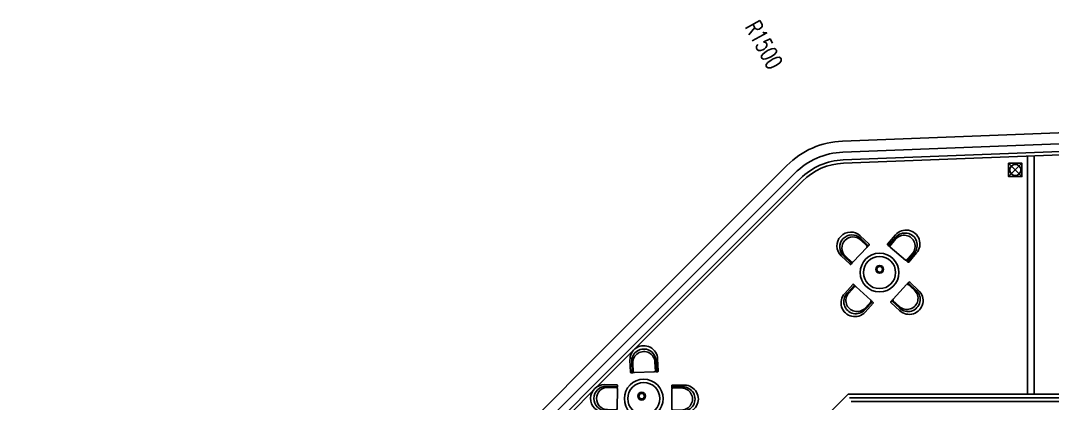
# Model space of a CAD drawing. Header units: millimetres. Extents: x 2680932 to 6187768, y 127588 to 383208.
# Drawn here: x 2897686 to 2916319, y 204443 to 211353 of the extents above; entities that cross this region are included whole.
import ezdxf

# ---------------------------------------------------------------- set-up
doc = ezdxf.new("R2010")
doc.units = ezdxf.units.MM
doc.header["$LTSCALE"] = 20
for name, color, linetype in [('3', 3, 'Continuous'), ('CURTWALL', 4, 'Continuous'), ('PUB_DIM', 3, 'Continuous'), ('家具内线', 36, 'Continuous'), ('家具外线', 255, 'Continuous'), ('屋面排水', 210, 'Continuous'), ('装饰一', 201, 'Continuous'), ('阳台栏杆', 149, 'Continuous')]:
    doc.layers.add(name, color=color, linetype=linetype)
doc.styles.add('_TCH_DIM', font='SIMPLEX', dxfattribs={"bigfont": 'GBCBIG'})

# ---------------------------------------------------------------- blocks, each defined once
blk = doc.blocks.new('sfdhfgj')
at = {"layer": '屋面排水'}
for p, q in [((-60, 60), (60, -60)), ((-60, -60), (60, 60))]:
    blk.add_line(p, q, dxfattribs=at)
blk.add_lwpolyline([(-60, 60), (60, 60), (60, -60), (-60, -60)], close=True, dxfattribs=at)
blk.add_circle((0, 0), 50, dxfattribs=at)
blk = doc.blocks.new('MK-JJ-0302')
at = {"layer": '家具内线'}
for p, q in [((-90464.93535065601, 110124.8806138045, -342.8561261176871), (-90571.25121700575, 109999.9562676463, -342.8561261176871)), ((-91096.95699838313, 110108.7121836545, -342.8561261176871), (-90977.90047006725, 109995.8640610908, -342.8561261176871)), ((-91372.1290321792, 109818.4013987768, -342.8561261176871), (-91253.07250386335, 109705.5532762131, -342.8561261176871)), ((-90160.31631382924, 109865.6370171574, -342.8561261176871), (-90266.63218017899, 109740.7126709991, -342.8561261176871)), ((-91310.36777130695, 109151.4342479738, -342.8561261176871), (-91199.008887141, 109271.8848794293, -342.8561261176871)), ((-90124.72643518398, 109200.770761122, -342.8561261176871), (-90245.17706663947, 109312.1296452882, -342.8561261176871)), ((-90396.26706821515, 108907.0605559654, -342.8561261176871), (-90516.71769967067, 109018.4194401316, -342.8561261176871)), ((-91016.65756615016, 108879.8936149427, -342.8561261176871), (-90905.29868198416, 109000.3442463984, -342.8561261176871))]:
    blk.add_line(p, q, dxfattribs=at)
for centre, radius in [((-90755.51552892708, 109520.2261832726, -342.8561261176871), 290), ((-90753.54132050133, 109578.5730610008, -342.8561261176871), 70), ((-90753.54132050133, 109578.5730610008, -342.8561261176871), 50)]:
    blk.add_circle(centre, radius, dxfattribs=at)
for centre, start, end in [((-91234.54301528118, 109963.5567912156, -342.8561261176871), 46.53352035472111, 226.5335203547211), ((-90312.6258322424, 109995.2588154808, -342.8561261176871), 319.6008207877584, 139.6008207877584), ((-90260.49675169957, 109053.9156585438, -342.8561261176871), 227.2460332943735, 47.24603329437353), ((-91163.51266872881, 109015.6639314582, -342.8561261176871), 137.2460332943735, 317.2460332943736)]:
    blk.add_arc(centre, 200, start, end, dxfattribs=at)
at = {"layer": '家具外线'}
for p, q in [((-90943.50396584252, 110032.1529092006, -342.8561261176871), (-91103.38288107277, 110183.6946656794, -342.8561261176871)), ((-91102.03949119426, 110141.0863163881, -342.8561261176871), (-90964.14186837708, 110010.3796003349, -342.8561261176871)), ((-90466.55889196364, 110200.1204217029, -342.8561261176871), (-90609.32859660916, 110032.3617172271, -342.8561261176871)), ((-90463.34146043983, 110157.6124899713, -342.8561261176871), (-90586.4821688472, 110012.9184474786, -342.8561261176871)), ((-91232.05636652977, 109713.1892677613, -342.8561261176871), (-90984.40130213504, 109974.4692210022, -342.8561261176871)), ((-90963.76339960002, 109996.2425298679, -342.8561261176871), (-90943.12549706543, 110018.0158387338, -342.8561261176871)), ((-90608.19421060472, 110018.2651513903, -342.8561261176871), (-90585.34778284279, 109998.8218816416, -342.8561261176871)), ((-90562.50161409748, 109979.3788323274, -342.8561261176871), (-90288.34422193652, 109746.0593749107, -342.8561261176871)), ((-91447.34792331836, 109820.8061845822, -342.8561261176871), (-91287.46900808807, 109669.2644281033, -342.8561261176871)), ((-91404.72872837023, 109821.7444530225, -342.8561261176871), (-91266.83110555305, 109691.0377369693, -342.8561261176871)), ((-90128.26051993012, 109872.4445336594, -342.8561261176871), (-90251.40122833752, 109727.7504911667, -342.8561261176871)), ((-90228.55480057557, 109708.307221418, -342.8561261176871), (-90085.78509593008, 109876.0659258938, -342.8561261176871)), ((-91273.33193762133, 109669.6428968804, -342.8561261176871), (-91252.69403508627, 109691.4162057461, -342.8561261176871)), ((-90265.49779417408, 109726.6161051621, -342.8561261176871), (-90242.65136641217, 109707.1728354136, -342.8561261176871)), ((-91385.26454724648, 109144.0764267724, -342.8561261176871), (-91235.72266278553, 109305.8274585583, -342.8561261176871)), ((-91342.67619808853, 109145.9495636315, -342.8561261176871), (-91206.90588157297, 109292.8046662097, -342.8561261176871)), ((-91221.59139183069, 109306.3816978614, -342.8561261176871), (-91199.56312644383, 109286.016150384, -342.8561261176871)), ((-91177.53511079817, 109265.6508337972, -342.8561261176871), (-90913.19567641613, 109021.2640331788, -342.8561261176871)), ((-90510.48365403847, 109039.893216474, -342.8561261176871), (-90266.09685342012, 109304.232650856, -342.8561261176871)), ((-90245.73130594283, 109326.2609162428, -342.8561261176871), (-90225.36575846556, 109348.2891816296, -342.8561261176871)), ((-90092.08768753892, 109197.8333548563, -342.8561261176871), (-90231.600034988, 109326.8151555459, -342.8561261176871)), ((-90211.23448751072, 109348.8434209327, -342.8561261176871), (-90049.48345572499, 109199.3015364718, -342.8561261176871)), ((-90551.21451810279, 108995.8369354417, -342.8561261176871), (-90530.84897062552, 109017.8652008285, -342.8561261176871)), ((-90390.78238387263, 108874.752129184, -342.8561261176871), (-90530.29473132217, 109003.7339298737, -342.8561261176871)), ((-91019.59497241626, 108847.2548672976, -342.8561261176871), (-90890.61317172645, 108986.7672147469, -342.8561261176871)), ((-90868.58490633962, 108966.4016672696, -342.8561261176871), (-91018.12679080057, 108804.6506354836, -342.8561261176871)), ((-90891.1674110293, 109000.8984857015, -342.8561261176871), (-90869.13914564297, 108980.5329382242, -342.8561261176871)), ((-90388.90924701373, 108832.1637800259, -342.8561261176871), (-90550.66027879943, 108981.7056644871, -342.8561261176871))]:
    blk.add_line(p, q, dxfattribs=at)
blk.add_circle((-90755.51552892708, 109520.2261832726, -342.8561261176871), 350, dxfattribs=at)
for centre, radius, start, end in [((-91275.36540219557, 110002.2504251308, -342.8561261176871), 249.9999999999884, 46.53352035472111, 226.5335203547211), ((-91253.38410978203, 109981.4153847051, -342.8561261176871), 220, 46.53352035472111, 226.5335203547211), ((-90276.17199394664, 110038.0931737984, -342.8561261176871), 249.9999999999936, 319.6008207877584, 139.6008207877584), ((-90295.80099018474, 110015.0285118155, -342.8561261176871), 220, 319.6008207877584, 139.6008207877584), ((-90998.91684137887, 109988.2278226919, -342.8561261176871), 19.99999999999906, 316.5335203547211, 46.53352035472111), ((-90971.02116922193, 110003.1218307127, -342.8561261176871), 10.00000000000301, 226.5335203547211, 316.5335203547211), ((-90957.26256753222, 110017.6373699568, -342.8561261176871), 10, 226.5335203547211, 316.5335203547211), ((-90950.38326668736, 110024.8951395787, -342.8561261176871), 9.999999999997726, 316.5335203547211, 46.53352035472111), ((-90601.71312068863, 110025.8806273108, -342.8561261176871), 9.999999999994177, 139.6008207877584, 229.6008207883461), ((-90594.0976447677, 110019.3995373947, -342.8561261176871), 10, 229.6008207874883, 319.6008207877584), ((-90578.86669292623, 110006.4373575623, -342.8561261176871), 10.00000000001428, 229.6008207874883, 319.6008207877584), ((-90549.53917524821, 109994.6095637346, -342.8561261176871), 19.999999999986, 139.6008207877584, 229.6008207883461), ((-90275.38204210387, 109761.290326752, -342.8561261176871), 19.99999999997975, 229.6008207883461, 319.6008207877584), ((-91280.58970724324, 109676.5221977252, -342.8561261176871), 10.00000000000301, 226.5335203547211, 316.5335203547211), ((-91273.71040639789, 109683.7799673471, -342.8561261176871), 10, 316.5335203547211, 46.53352035472111), ((-91246.57167179555, 109726.9481163018, -342.8561261176871), 20.00000000000602, 226.5335203547211, 316.5335203547211), ((-91259.95180470821, 109698.2955065912, -342.8561261176871), 10.00000000000884, 316.5335203547211, 46.53352035472111), ((-90259.01670425801, 109734.2315810828, -342.8561261176871), 10.00000000001398, 139.6008207877584, 229.6008207874883), ((-90243.78575241656, 109721.2694012504, -342.8561261176871), 10, 139.6008207877584, 229.6008207874883), ((-90236.17027649605, 109714.7883113343, -342.8561261176871), 10.00000000001428, 229.6008207874883, 319.6008207877584), ((-91228.37990765645, 109299.0389427324, -342.8561261176871), 10.00000000000865, 47.24603329437353, 137.2460332943735), ((-91191.79275581983, 109250.0364596471, -342.8561261176871), 20.00000000000248, 47.61033525931872, 137.6103352595997), ((-91206.35164226961, 109278.6733952551, -342.8561261176871), 10.00000000000577, 317.2460332943736, 47.24603329437353), ((-90241.43503570555, 109036.2927420202, -342.8561261176871), 220, 227.2460332943735, 47.24603329437353), ((-90219.19635136936, 109015.7326582488, -342.8561261176871), 250.0000000000012, 227.2460332943735, 47.24603329437353), ((-90250.24152770077, 109289.291292096, -342.8561261176871), 19.9999999999998, 46.67748150130657, 136.6774815007173), ((-90238.38855081378, 109319.4724004171, -342.8561261176871), 9.999999999986015, 137.2460332943735, 227.2460332943735), ((-90218.02300333648, 109341.5006658039, -342.8561261176871), 10.00000000000865, 47.24603329437353, 137.2460332943735), ((-91201.6956690233, 108974.363531128, -342.8561261176871), 249.9999999999932, 137.2460332943735, 317.2460332943736), ((-91181.13558525217, 108996.6022154644, -342.8561261176871), 220, 137.2460332943735, 317.2460332943736), ((-90926.77270806764, 109006.578522921, -342.8561261176871), 20.00000000000248, 317.2460332943736, 47.24603329437353), ((-90897.95592685507, 108993.5557305726, -342.8561261176871), 10.00000000000124, 47.24603329437353, 137.2460332943735), ((-90537.08324714792, 108996.3911747448, -342.8561261176871), 10, 47.24603329437353, 137.2460332943735), ((-90523.50621549643, 109011.0766850025, -342.8561261176871), 10.00000000000865, 47.24603329437353, 137.2460332943735), ((-90495.79791289008, 109026.3164345636, -342.8561261176871), 19.9999999999998, 137.2460332943735, 227.2460332943735), ((-90883.27041659734, 108979.9786989211, -342.8561261176871), 9.999999999999998, 47.24603329437353, 137.2460332943735), ((-90875.92766146873, 108973.1901830954, -342.8561261176871), 10.00000000000577, 317.2460332943736, 47.24603329437353), ((-90543.87176297368, 108989.0484196159, -342.8561261176871), 10.00000000000577, 137.2460332943735, 227.2460332943735)]:
    blk.add_arc(centre, radius, start, end, dxfattribs=at)

msp = doc.modelspace()

# ---------------------------------------------------------------- linework, layer by layer
at = {"layer": '3'}
for p, q in [((2915868.563662233, 204609.9031264159), (2915868.563662233, 208905.761223907)), ((2915988.563662233, 204609.9031264159), (2915988.563662233, 208905.761223907)), ((2912628.361637114, 204609.9031264115), (2908356.855723793, 200338.3972131015))]:
    msp.add_line(p, q, dxfattribs=at)
at = {"layer": 'CURTWALL'}
for p, q in [((2915968.563662465, 204609.9031264161), (2912628.361637114, 204609.9031264115)), ((2919244.198612842, 204609.9031264145), (2915968.563662465, 204609.9031264161)), ((2915968.563662465, 204543.2364597496), (2912655.975874618, 204543.2364597732)), ((2915968.563662465, 204476.5697930829), (2912683.590112061, 204476.5697930605)), ((2919244.198613387, 204543.2364597573), (2915968.563662465, 204543.2364597496)), ((2919244.198613387, 204476.5697930864), (2915968.563662465, 204476.5697930829))]:
    msp.add_line(p, q, dxfattribs=at)
at = {"layer": 'PUB_DIM'}
msp.add_lwpolyline([(2910601.791437231, 211266.6421328172, 0, 0, 0), (2911763.208843275, 209166.3779568298, 66, 0, 0), (2911859.993627112, 208991.3559421642, 0, 0, 0)], format="xyseb", dxfattribs=at)
at = {"layer": '屋面排水'}
msp.add_circle((2915649.110900045, 208657.3487889766), 100.0000000000632, dxfattribs=at)
at = {"layer": '装饰一'}
for points in [[(2941370.514787649, 180618.5904678252), (2940782.731415816, 208126.85226958, 0.4192245789216072), (2938602.501094824, 210180.439181507), (2912528.229822739, 209177.5825941189, 0.1889402202400806), (2911525.219334116, 208739.3510039573), (2887652.717470316, 184866.8491404032, 0.1951668616864101), (2887213.533636614, 183827.8213340871), (2886726.210854586, 150040.1084554376, 0.4109330542531009), (2888479.884979739, 148214.7410412374), (2916145.582781005, 147505.3641746603, 0.4559936865608679), (2918591.282468996, 150179.6734679359), (2918223.472647091, 153367.3585919427, -0.4333474947674001), (2939381.712915372, 178476.6496758761, 0.4050511458630328)], [(2941170.560429117, 180614.3179387968), (2940582.777057284, 208122.5797405516, 0.4192245789215819), (2938610.187719245, 209980.5869465807), (2912535.916447159, 208977.7303591928, 0.1889402202400539), (2911666.640690353, 208597.9296477194), (2887794.138826553, 184725.4277841651, 0.1951668616864212), (2887413.512837344, 183824.9370186912), (2886926.190055316, 150037.2241400417, 0.410933054253059), (2888485.011499897, 148414.6753274192), (2916150.709301163, 147705.2984608422, 0.4559936865609172), (2918392.600681821, 150156.7486463449), (2918024.822355435, 153344.1608091901, -0.4333438844307375), (2939371.168258962, 178676.3715079856, 0.4050511458630131)]]:
    msp.add_lwpolyline(points, format="xyb", close=True, dxfattribs=at)
at = {"layer": '阳台栏杆'}
for points in [[(2934643.655373013, 178066.2276672545, -0.05245719137144563), (2939363.786999475, 178816.1767904626, 0.4050511458630241), (2941030.592378145, 180611.3271684769), (2940442.809006312, 208119.5889702317, 0.4192245789215666), (2938615.568356338, 209840.6903821322), (2912541.297084253, 208837.8337947443, 0.1889402202401121), (2911765.635639718, 208498.9346983529), (2887893.133775918, 184626.4328347986, 0.1951668616864138), (2887553.498277855, 183822.917997914), (2887066.175495828, 150035.2051192647, 0.4109330542529648), (2888488.600064007, 148554.6293277462), (2916154.297865272, 147845.2524611695, 0.455993686560936), (2918253.523430798, 150140.7012712311), (2917885.767068792, 153327.923076124, -0.02724147650804925), (2917728.845359368, 155809.9031264164, -0.02724147650804925)], [(2934643.655373013, 178128.3481168068, -0.05228080223877428), (2939360.623602552, 178876.0933400954, 0.40505114586303), (2940970.606070586, 180610.0454097682), (2940382.822698753, 208118.3072115231, 0.4192245789216042), (2938617.874343664, 209780.7347116544), (2912543.603071579, 208777.8781242665, 0.1889402202400798), (2911808.062046589, 208456.5082914814), (2887935.560182789, 184584.0064279271, 0.195166861686402), (2887613.492038074, 183822.0527032953), (2887126.169256046, 150034.3398246459, 0.4109330542529906), (2888490.138020054, 148614.609613601), (2916155.83582132, 147905.2327470242, 0.4559936865609363), (2918193.918894646, 150133.8238247538), (2917826.171925335, 153320.9642262886, -0.02724626406375941), (2917668.843109683, 155809.9031264164, -0.02724626406375941)]]:
    msp.add_lwpolyline(points, format="xyb", dxfattribs=at)

# ---------------------------------------------------------------- block references
at = {"layer": '家具外线'}
msp.add_blockref('MK-JJ-0302', (3003952.961334091, 97284.05965905744, 342.8561261176871), dxfattribs=at)
at = {"layer": '家具外线', "rotation": 42.68635263521209}
msp.add_blockref('MK-JJ-0302', (3049904.098964263, 185554.1633499637, 342.8561261176871), dxfattribs=at)
at = {"layer": '屋面排水', "xscale": 2, "yscale": 2, "zscale": 2}
msp.add_blockref('sfdhfgj', (2915649.110900045, 208657.3487889766), dxfattribs=at)

# ---------------------------------------------------------------- texts
at = {"layer": 'PUB_DIM', "color": 7, "style": '_TCH_DIM', "width": 0.7058823529411765}
msp.add_text('R1500', height=297.5, rotation=298.9419945439039, dxfattribs=at).set_placement((2910760.666475907, 211240.2265202816))

doc.saveas('drawing.dxf')
